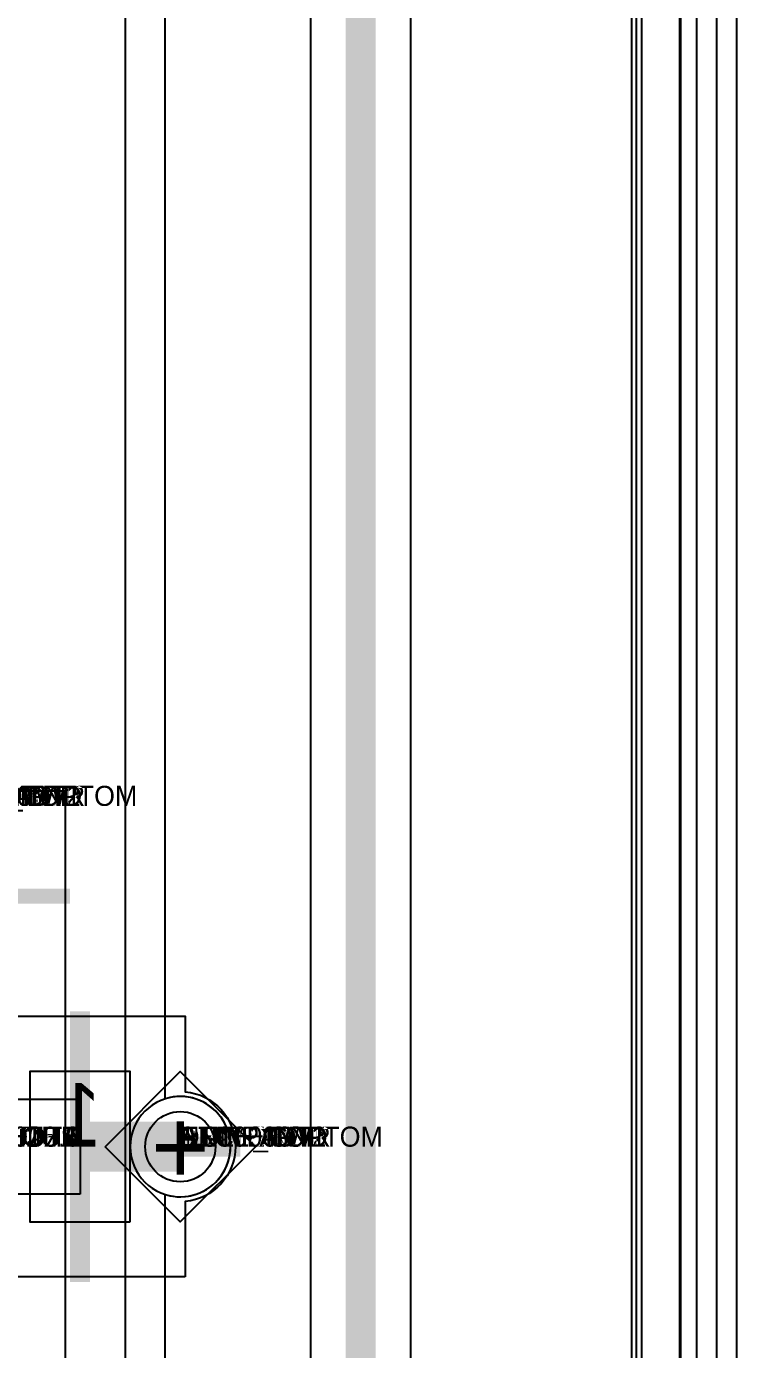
# Model space of a CAD drawing. Extents: x 0 to 323, y 0 to 320.
# Drawn here: x 184.43 to 191.51, y 173.33 to 186.53 of the extents above; entities that cross this region are included whole.
import ezdxf
from ezdxf.enums import TextEntityAlignment as Align

# ---------------------------------------------------------------- set-up
doc = ezdxf.new("R2010")
doc.units = 0
doc.header["$MEASUREMENT"] = 0
doc.layers.get('0').update_dxf_attribs({"linetype": 'CONTINUOUS'})
for name, color, linetype in [('BOARD_GEOMETRY_OUTLINE', 1, 'CONTINUOUS'), ('CDN_FIGURES', 7, 'CONTINUOUS'), ('ETCH_BOTTOM', 7, 'CONTINUOUS'), ('ETCH_GND', 3, 'CONTINUOUS'), ('ETCH_INT1', 4, 'CONTINUOUS'), ('ETCH_INT2', 5, 'CONTINUOUS'), ('ETCH_PWR', 6, 'CONTINUOUS'), ('ETCH_TOP', 2, 'CONTINUOUS'), ('MANUFACTURING_NCLEGEND-1-6', 8, 'CONTINUOUS'), ('PACKAGE_GEOMETRY_ASSEMBLY_TOP', 11, 'CONTINUOUS'), ('PACKAGE_GEOMETRY_PIN_NUMBER', 9, 'CONTINUOUS'), ('PACKAGE_KEEPIN_ALL', 12, 'CONTINUOUS')]:
    doc.layers.add(name, color=color, linetype=linetype)

# ---------------------------------------------------------------- blocks, each defined once
blk = doc.blocks.new('PAD_INFO')
for tag in ['SHAPE_TYPE', 'PAD_HEIGHT', 'PAD_LAYER', 'PAD_TYPE', 'PAD_WIDTH']:
    blk.add_attdef(tag, (0, 0), '', height=0.2)
at = {"flags": 2}
blk.add_attdef('CDN_TYPE', (0, 0), '', height=0.2, dxfattribs=at)
blk = doc.blocks.new('DRILL_INFO')
at = {"flags": 2}
blk.add_attdef('CDN_TYPE', (0, 0), '', height=0.2, dxfattribs=at)
for tag in ['FSHAPE', 'FCHAR', 'DRILL_HEIGHT', 'DIAMETER', 'PLATED', 'DRILL_WIDTH']:
    blk.add_attdef(tag, (0, 0), '', height=0.2)
blk = doc.blocks.new('VIA0700X0300')
at = {"layer": 'ETCH_BOTTOM'}
blk.add_circle((0, 0), 0.35, dxfattribs=at)
at = {"layer": 'ETCH_GND'}
blk.add_circle((0, 0), 0.35, dxfattribs=at)
at = {"layer": 'ETCH_INT1'}
blk.add_circle((0, 0), 0.35, dxfattribs=at)
at = {"layer": 'ETCH_INT2'}
blk.add_circle((0, 0), 0.35, dxfattribs=at)
at = {"layer": 'ETCH_PWR'}
blk.add_circle((0, 0), 0.35, dxfattribs=at)
at = {"layer": 'ETCH_TOP'}
blk.add_circle((0, 0), 0.35, dxfattribs=at)
ref = blk.add_blockref('PAD_INFO', (0, 0))
ref.add_attrib('PAD_LAYER', 'ETCH_TOP', (0, 0), dxfattribs={"height": 0.2})
ref.add_attrib('SHAPE_TYPE', 'NULL', (0, 0), dxfattribs={"height": 0.2})
ref.add_attrib('PAD_TYPE', 'ANTIPAD', (0, 0), dxfattribs={"height": 0.2})
ref.add_attrib('PAD_WIDTH', '0.000000', (0, 0), dxfattribs={"height": 0.2})
ref.add_attrib('PAD_HEIGHT', '0.000000', (0, 0), dxfattribs={"height": 0.2})
ref = blk.add_blockref('PAD_INFO', (0, 0))
ref.add_attrib('PAD_LAYER', 'ETCH_GND', (0, 0), dxfattribs={"height": 0.2})
ref.add_attrib('SHAPE_TYPE', 'NULL', (0, 0), dxfattribs={"height": 0.2})
ref.add_attrib('PAD_TYPE', 'ANTIPAD', (0, 0), dxfattribs={"height": 0.2})
ref.add_attrib('PAD_WIDTH', '0.000000', (0, 0), dxfattribs={"height": 0.2})
ref.add_attrib('PAD_HEIGHT', '0.000000', (0, 0), dxfattribs={"height": 0.2})
ref = blk.add_blockref('PAD_INFO', (0, 0))
ref.add_attrib('PAD_LAYER', 'ETCH_INT1', (0, 0), dxfattribs={"height": 0.2})
ref.add_attrib('SHAPE_TYPE', 'NULL', (0, 0), dxfattribs={"height": 0.2})
ref.add_attrib('PAD_TYPE', 'ANTIPAD', (0, 0), dxfattribs={"height": 0.2})
ref.add_attrib('PAD_WIDTH', '0.000000', (0, 0), dxfattribs={"height": 0.2})
ref.add_attrib('PAD_HEIGHT', '0.000000', (0, 0), dxfattribs={"height": 0.2})
ref = blk.add_blockref('PAD_INFO', (0, 0))
ref.add_attrib('PAD_LAYER', 'ETCH_INT2', (0, 0), dxfattribs={"height": 0.2})
ref.add_attrib('SHAPE_TYPE', 'NULL', (0, 0), dxfattribs={"height": 0.2})
ref.add_attrib('PAD_TYPE', 'ANTIPAD', (0, 0), dxfattribs={"height": 0.2})
ref.add_attrib('PAD_WIDTH', '0.000000', (0, 0), dxfattribs={"height": 0.2})
ref.add_attrib('PAD_HEIGHT', '0.000000', (0, 0), dxfattribs={"height": 0.2})
ref = blk.add_blockref('PAD_INFO', (0, 0))
ref.add_attrib('PAD_LAYER', 'ETCH_PWR', (0, 0), dxfattribs={"height": 0.2})
ref.add_attrib('SHAPE_TYPE', 'NULL', (0, 0), dxfattribs={"height": 0.2})
ref.add_attrib('PAD_TYPE', 'ANTIPAD', (0, 0), dxfattribs={"height": 0.2})
ref.add_attrib('PAD_WIDTH', '0.000000', (0, 0), dxfattribs={"height": 0.2})
ref.add_attrib('PAD_HEIGHT', '0.000000', (0, 0), dxfattribs={"height": 0.2})
ref = blk.add_blockref('PAD_INFO', (0, 0))
ref.add_attrib('PAD_LAYER', 'ETCH_BOTTOM', (0, 0), dxfattribs={"height": 0.2})
ref.add_attrib('SHAPE_TYPE', 'NULL', (0, 0), dxfattribs={"height": 0.2})
ref.add_attrib('PAD_TYPE', 'ANTIPAD', (0, 0), dxfattribs={"height": 0.2})
ref.add_attrib('PAD_WIDTH', '0.000000', (0, 0), dxfattribs={"height": 0.2})
ref.add_attrib('PAD_HEIGHT', '0.000000', (0, 0), dxfattribs={"height": 0.2})
ref = blk.add_blockref('PAD_INFO', (0, 0))
ref.add_attrib('PAD_LAYER', 'ETCH_TOP', (0, 0), dxfattribs={"height": 0.2})
ref.add_attrib('SHAPE_TYPE', 'NULL', (0, 0), dxfattribs={"height": 0.2})
ref.add_attrib('PAD_TYPE', 'THERMAL', (0, 0), dxfattribs={"height": 0.2})
ref.add_attrib('PAD_WIDTH', '0.000000', (0, 0), dxfattribs={"height": 0.2})
ref.add_attrib('PAD_HEIGHT', '0.000000', (0, 0), dxfattribs={"height": 0.2})
ref = blk.add_blockref('PAD_INFO', (0, 0))
ref.add_attrib('PAD_LAYER', 'ETCH_GND', (0, 0), dxfattribs={"height": 0.2})
ref.add_attrib('SHAPE_TYPE', 'NULL', (0, 0), dxfattribs={"height": 0.2})
ref.add_attrib('PAD_TYPE', 'THERMAL', (0, 0), dxfattribs={"height": 0.2})
ref.add_attrib('PAD_WIDTH', '0.000000', (0, 0), dxfattribs={"height": 0.2})
ref.add_attrib('PAD_HEIGHT', '0.000000', (0, 0), dxfattribs={"height": 0.2})
ref = blk.add_blockref('PAD_INFO', (0, 0))
ref.add_attrib('PAD_LAYER', 'ETCH_INT1', (0, 0), dxfattribs={"height": 0.2})
ref.add_attrib('SHAPE_TYPE', 'NULL', (0, 0), dxfattribs={"height": 0.2})
ref.add_attrib('PAD_TYPE', 'THERMAL', (0, 0), dxfattribs={"height": 0.2})
ref.add_attrib('PAD_WIDTH', '0.000000', (0, 0), dxfattribs={"height": 0.2})
ref.add_attrib('PAD_HEIGHT', '0.000000', (0, 0), dxfattribs={"height": 0.2})
ref = blk.add_blockref('PAD_INFO', (0, 0))
ref.add_attrib('PAD_LAYER', 'ETCH_INT2', (0, 0), dxfattribs={"height": 0.2})
ref.add_attrib('SHAPE_TYPE', 'NULL', (0, 0), dxfattribs={"height": 0.2})
ref.add_attrib('PAD_TYPE', 'THERMAL', (0, 0), dxfattribs={"height": 0.2})
ref.add_attrib('PAD_WIDTH', '0.000000', (0, 0), dxfattribs={"height": 0.2})
ref.add_attrib('PAD_HEIGHT', '0.000000', (0, 0), dxfattribs={"height": 0.2})
ref = blk.add_blockref('PAD_INFO', (0, 0))
ref.add_attrib('PAD_LAYER', 'ETCH_PWR', (0, 0), dxfattribs={"height": 0.2})
ref.add_attrib('SHAPE_TYPE', 'NULL', (0, 0), dxfattribs={"height": 0.2})
ref.add_attrib('PAD_TYPE', 'THERMAL', (0, 0), dxfattribs={"height": 0.2})
ref.add_attrib('PAD_WIDTH', '0.000000', (0, 0), dxfattribs={"height": 0.2})
ref.add_attrib('PAD_HEIGHT', '0.000000', (0, 0), dxfattribs={"height": 0.2})
ref = blk.add_blockref('PAD_INFO', (0, 0))
ref.add_attrib('PAD_LAYER', 'ETCH_BOTTOM', (0, 0), dxfattribs={"height": 0.2})
ref.add_attrib('SHAPE_TYPE', 'NULL', (0, 0), dxfattribs={"height": 0.2})
ref.add_attrib('PAD_TYPE', 'THERMAL', (0, 0), dxfattribs={"height": 0.2})
ref.add_attrib('PAD_WIDTH', '0.000000', (0, 0), dxfattribs={"height": 0.2})
ref.add_attrib('PAD_HEIGHT', '0.000000', (0, 0), dxfattribs={"height": 0.2})
ref = blk.add_blockref('PAD_INFO', (0, 0))
ref.add_attrib('PAD_LAYER', 'ETCH_TOP', (0, 0), dxfattribs={"height": 0.2})
ref.add_attrib('SHAPE_TYPE', 'CIRCLE', (0, 0), dxfattribs={"height": 0.2})
ref.add_attrib('PAD_TYPE', 'REGULAR', (0, 0), dxfattribs={"height": 0.2})
ref.add_attrib('PAD_WIDTH', '0.700000', (0, 0), dxfattribs={"height": 0.2})
ref.add_attrib('PAD_HEIGHT', '0.700000', (0, 0), dxfattribs={"height": 0.2})
ref = blk.add_blockref('PAD_INFO', (0, 0))
ref.add_attrib('PAD_LAYER', 'ETCH_GND', (0, 0), dxfattribs={"height": 0.2})
ref.add_attrib('SHAPE_TYPE', 'CIRCLE', (0, 0), dxfattribs={"height": 0.2})
ref.add_attrib('PAD_TYPE', 'REGULAR', (0, 0), dxfattribs={"height": 0.2})
ref.add_attrib('PAD_WIDTH', '0.700000', (0, 0), dxfattribs={"height": 0.2})
ref.add_attrib('PAD_HEIGHT', '0.700000', (0, 0), dxfattribs={"height": 0.2})
ref = blk.add_blockref('PAD_INFO', (0, 0))
ref.add_attrib('PAD_LAYER', 'ETCH_INT1', (0, 0), dxfattribs={"height": 0.2})
ref.add_attrib('SHAPE_TYPE', 'CIRCLE', (0, 0), dxfattribs={"height": 0.2})
ref.add_attrib('PAD_TYPE', 'REGULAR', (0, 0), dxfattribs={"height": 0.2})
ref.add_attrib('PAD_WIDTH', '0.700000', (0, 0), dxfattribs={"height": 0.2})
ref.add_attrib('PAD_HEIGHT', '0.700000', (0, 0), dxfattribs={"height": 0.2})
ref = blk.add_blockref('PAD_INFO', (0, 0))
ref.add_attrib('PAD_LAYER', 'ETCH_INT2', (0, 0), dxfattribs={"height": 0.2})
ref.add_attrib('SHAPE_TYPE', 'CIRCLE', (0, 0), dxfattribs={"height": 0.2})
ref.add_attrib('PAD_TYPE', 'REGULAR', (0, 0), dxfattribs={"height": 0.2})
ref.add_attrib('PAD_WIDTH', '0.700000', (0, 0), dxfattribs={"height": 0.2})
ref.add_attrib('PAD_HEIGHT', '0.700000', (0, 0), dxfattribs={"height": 0.2})
ref = blk.add_blockref('PAD_INFO', (0, 0))
ref.add_attrib('PAD_LAYER', 'ETCH_PWR', (0, 0), dxfattribs={"height": 0.2})
ref.add_attrib('SHAPE_TYPE', 'CIRCLE', (0, 0), dxfattribs={"height": 0.2})
ref.add_attrib('PAD_TYPE', 'REGULAR', (0, 0), dxfattribs={"height": 0.2})
ref.add_attrib('PAD_WIDTH', '0.700000', (0, 0), dxfattribs={"height": 0.2})
ref.add_attrib('PAD_HEIGHT', '0.700000', (0, 0), dxfattribs={"height": 0.2})
ref = blk.add_blockref('PAD_INFO', (0, 0))
ref.add_attrib('PAD_LAYER', 'ETCH_BOTTOM', (0, 0), dxfattribs={"height": 0.2})
ref.add_attrib('SHAPE_TYPE', 'CIRCLE', (0, 0), dxfattribs={"height": 0.2})
ref.add_attrib('PAD_TYPE', 'REGULAR', (0, 0), dxfattribs={"height": 0.2})
ref.add_attrib('PAD_WIDTH', '0.700000', (0, 0), dxfattribs={"height": 0.2})
ref.add_attrib('PAD_HEIGHT', '0.700000', (0, 0), dxfattribs={"height": 0.2})
ref = blk.add_blockref('DRILL_INFO', (0, 0))
ref.add_attrib('DIAMETER', '0.300000', (0, 0), dxfattribs={"height": 0.2})
ref.add_attrib('PLATED', 'PLATED', (0, 0), dxfattribs={"height": 0.2})
ref.add_attrib('FSHAPE', 'DIAMOND', (0, 0), dxfattribs={"height": 0.2})
ref.add_attrib('FCHAR', '+', (0, 0), dxfattribs={"height": 0.2})
ref.add_attrib('DRILL_WIDTH', '1.500000', (0, 0), dxfattribs={"height": 0.2})
ref.add_attrib('DRILL_HEIGHT', '1.500000', (0, 0), dxfattribs={"height": 0.2})
for tag in ['CDN_TYPE', 'PIN']:
    blk.add_attdef(tag, (0, 0), '', height=0.2)
at = {"flags": 2}
for tag in ['PSTKNAME', 'BBV']:
    blk.add_attdef(tag, (0, 0), '', height=0.2, dxfattribs=at)
blk = doc.blocks.new('FIGURE_DIAMOND')
at = {"layer": 'CDN_FIGURES'}
blk.add_lwpolyline([(-0.5, 0), (0, 0.5), (0.5, 0), (0, -0.5)], close=True, dxfattribs=at)
blk = doc.blocks.new('RC1000X1500TS')
at = {"layer": 'ETCH_TOP'}
blk.add_lwpolyline([(-0.5, -0.75), (-0.5, 0.75), (0.5, 0.75), (0.5, -0.75)], close=True, dxfattribs=at)
ref = blk.add_blockref('PAD_INFO', (0, 0))
ref.add_attrib('PAD_LAYER', 'ETCH_TOP', (0, 0), dxfattribs={"height": 0.2})
ref.add_attrib('SHAPE_TYPE', 'NULL', (0, 0), dxfattribs={"height": 0.2})
ref.add_attrib('PAD_TYPE', 'ANTIPAD', (0, 0), dxfattribs={"height": 0.2})
ref.add_attrib('PAD_WIDTH', '0.000000', (0, 0), dxfattribs={"height": 0.2})
ref.add_attrib('PAD_HEIGHT', '0.000000', (0, 0), dxfattribs={"height": 0.2})
ref = blk.add_blockref('PAD_INFO', (0, 0))
ref.add_attrib('PAD_LAYER', 'ETCH_GND', (0, 0), dxfattribs={"height": 0.2})
ref.add_attrib('SHAPE_TYPE', 'NULL', (0, 0), dxfattribs={"height": 0.2})
ref.add_attrib('PAD_TYPE', 'ANTIPAD', (0, 0), dxfattribs={"height": 0.2})
ref.add_attrib('PAD_WIDTH', '0.000000', (0, 0), dxfattribs={"height": 0.2})
ref.add_attrib('PAD_HEIGHT', '0.000000', (0, 0), dxfattribs={"height": 0.2})
ref = blk.add_blockref('PAD_INFO', (0, 0))
ref.add_attrib('PAD_LAYER', 'ETCH_INT1', (0, 0), dxfattribs={"height": 0.2})
ref.add_attrib('SHAPE_TYPE', 'NULL', (0, 0), dxfattribs={"height": 0.2})
ref.add_attrib('PAD_TYPE', 'ANTIPAD', (0, 0), dxfattribs={"height": 0.2})
ref.add_attrib('PAD_WIDTH', '0.000000', (0, 0), dxfattribs={"height": 0.2})
ref.add_attrib('PAD_HEIGHT', '0.000000', (0, 0), dxfattribs={"height": 0.2})
ref = blk.add_blockref('PAD_INFO', (0, 0))
ref.add_attrib('PAD_LAYER', 'ETCH_INT2', (0, 0), dxfattribs={"height": 0.2})
ref.add_attrib('SHAPE_TYPE', 'NULL', (0, 0), dxfattribs={"height": 0.2})
ref.add_attrib('PAD_TYPE', 'ANTIPAD', (0, 0), dxfattribs={"height": 0.2})
ref.add_attrib('PAD_WIDTH', '0.000000', (0, 0), dxfattribs={"height": 0.2})
ref.add_attrib('PAD_HEIGHT', '0.000000', (0, 0), dxfattribs={"height": 0.2})
ref = blk.add_blockref('PAD_INFO', (0, 0))
ref.add_attrib('PAD_LAYER', 'ETCH_PWR', (0, 0), dxfattribs={"height": 0.2})
ref.add_attrib('SHAPE_TYPE', 'NULL', (0, 0), dxfattribs={"height": 0.2})
ref.add_attrib('PAD_TYPE', 'ANTIPAD', (0, 0), dxfattribs={"height": 0.2})
ref.add_attrib('PAD_WIDTH', '0.000000', (0, 0), dxfattribs={"height": 0.2})
ref.add_attrib('PAD_HEIGHT', '0.000000', (0, 0), dxfattribs={"height": 0.2})
ref = blk.add_blockref('PAD_INFO', (0, 0))
ref.add_attrib('PAD_LAYER', 'ETCH_BOTTOM', (0, 0), dxfattribs={"height": 0.2})
ref.add_attrib('SHAPE_TYPE', 'NULL', (0, 0), dxfattribs={"height": 0.2})
ref.add_attrib('PAD_TYPE', 'ANTIPAD', (0, 0), dxfattribs={"height": 0.2})
ref.add_attrib('PAD_WIDTH', '0.000000', (0, 0), dxfattribs={"height": 0.2})
ref.add_attrib('PAD_HEIGHT', '0.000000', (0, 0), dxfattribs={"height": 0.2})
ref = blk.add_blockref('PAD_INFO', (0, 0))
ref.add_attrib('PAD_LAYER', 'ETCH_TOP', (0, 0), dxfattribs={"height": 0.2})
ref.add_attrib('SHAPE_TYPE', 'NULL', (0, 0), dxfattribs={"height": 0.2})
ref.add_attrib('PAD_TYPE', 'THERMAL', (0, 0), dxfattribs={"height": 0.2})
ref.add_attrib('PAD_WIDTH', '0.000000', (0, 0), dxfattribs={"height": 0.2})
ref.add_attrib('PAD_HEIGHT', '0.000000', (0, 0), dxfattribs={"height": 0.2})
ref = blk.add_blockref('PAD_INFO', (0, 0))
ref.add_attrib('PAD_LAYER', 'ETCH_GND', (0, 0), dxfattribs={"height": 0.2})
ref.add_attrib('SHAPE_TYPE', 'NULL', (0, 0), dxfattribs={"height": 0.2})
ref.add_attrib('PAD_TYPE', 'THERMAL', (0, 0), dxfattribs={"height": 0.2})
ref.add_attrib('PAD_WIDTH', '0.000000', (0, 0), dxfattribs={"height": 0.2})
ref.add_attrib('PAD_HEIGHT', '0.000000', (0, 0), dxfattribs={"height": 0.2})
ref = blk.add_blockref('PAD_INFO', (0, 0))
ref.add_attrib('PAD_LAYER', 'ETCH_INT1', (0, 0), dxfattribs={"height": 0.2})
ref.add_attrib('SHAPE_TYPE', 'NULL', (0, 0), dxfattribs={"height": 0.2})
ref.add_attrib('PAD_TYPE', 'THERMAL', (0, 0), dxfattribs={"height": 0.2})
ref.add_attrib('PAD_WIDTH', '0.000000', (0, 0), dxfattribs={"height": 0.2})
ref.add_attrib('PAD_HEIGHT', '0.000000', (0, 0), dxfattribs={"height": 0.2})
ref = blk.add_blockref('PAD_INFO', (0, 0))
ref.add_attrib('PAD_LAYER', 'ETCH_INT2', (0, 0), dxfattribs={"height": 0.2})
ref.add_attrib('SHAPE_TYPE', 'NULL', (0, 0), dxfattribs={"height": 0.2})
ref.add_attrib('PAD_TYPE', 'THERMAL', (0, 0), dxfattribs={"height": 0.2})
ref.add_attrib('PAD_WIDTH', '0.000000', (0, 0), dxfattribs={"height": 0.2})
ref.add_attrib('PAD_HEIGHT', '0.000000', (0, 0), dxfattribs={"height": 0.2})
ref = blk.add_blockref('PAD_INFO', (0, 0))
ref.add_attrib('PAD_LAYER', 'ETCH_PWR', (0, 0), dxfattribs={"height": 0.2})
ref.add_attrib('SHAPE_TYPE', 'NULL', (0, 0), dxfattribs={"height": 0.2})
ref.add_attrib('PAD_TYPE', 'THERMAL', (0, 0), dxfattribs={"height": 0.2})
ref.add_attrib('PAD_WIDTH', '0.000000', (0, 0), dxfattribs={"height": 0.2})
ref.add_attrib('PAD_HEIGHT', '0.000000', (0, 0), dxfattribs={"height": 0.2})
ref = blk.add_blockref('PAD_INFO', (0, 0))
ref.add_attrib('PAD_LAYER', 'ETCH_BOTTOM', (0, 0), dxfattribs={"height": 0.2})
ref.add_attrib('SHAPE_TYPE', 'NULL', (0, 0), dxfattribs={"height": 0.2})
ref.add_attrib('PAD_TYPE', 'THERMAL', (0, 0), dxfattribs={"height": 0.2})
ref.add_attrib('PAD_WIDTH', '0.000000', (0, 0), dxfattribs={"height": 0.2})
ref.add_attrib('PAD_HEIGHT', '0.000000', (0, 0), dxfattribs={"height": 0.2})
ref = blk.add_blockref('PAD_INFO', (0, 0))
ref.add_attrib('PAD_LAYER', 'ETCH_GND', (0, 0), dxfattribs={"height": 0.2})
ref.add_attrib('SHAPE_TYPE', 'NULL', (0, 0), dxfattribs={"height": 0.2})
ref.add_attrib('PAD_TYPE', 'REGULAR', (0, 0), dxfattribs={"height": 0.2})
ref.add_attrib('PAD_WIDTH', '0.000000', (0, 0), dxfattribs={"height": 0.2})
ref.add_attrib('PAD_HEIGHT', '0.000000', (0, 0), dxfattribs={"height": 0.2})
ref = blk.add_blockref('PAD_INFO', (0, 0))
ref.add_attrib('PAD_LAYER', 'ETCH_INT1', (0, 0), dxfattribs={"height": 0.2})
ref.add_attrib('SHAPE_TYPE', 'NULL', (0, 0), dxfattribs={"height": 0.2})
ref.add_attrib('PAD_TYPE', 'REGULAR', (0, 0), dxfattribs={"height": 0.2})
ref.add_attrib('PAD_WIDTH', '0.000000', (0, 0), dxfattribs={"height": 0.2})
ref.add_attrib('PAD_HEIGHT', '0.000000', (0, 0), dxfattribs={"height": 0.2})
ref = blk.add_blockref('PAD_INFO', (0, 0))
ref.add_attrib('PAD_LAYER', 'ETCH_INT2', (0, 0), dxfattribs={"height": 0.2})
ref.add_attrib('SHAPE_TYPE', 'NULL', (0, 0), dxfattribs={"height": 0.2})
ref.add_attrib('PAD_TYPE', 'REGULAR', (0, 0), dxfattribs={"height": 0.2})
ref.add_attrib('PAD_WIDTH', '0.000000', (0, 0), dxfattribs={"height": 0.2})
ref.add_attrib('PAD_HEIGHT', '0.000000', (0, 0), dxfattribs={"height": 0.2})
ref = blk.add_blockref('PAD_INFO', (0, 0))
ref.add_attrib('PAD_LAYER', 'ETCH_PWR', (0, 0), dxfattribs={"height": 0.2})
ref.add_attrib('SHAPE_TYPE', 'NULL', (0, 0), dxfattribs={"height": 0.2})
ref.add_attrib('PAD_TYPE', 'REGULAR', (0, 0), dxfattribs={"height": 0.2})
ref.add_attrib('PAD_WIDTH', '0.000000', (0, 0), dxfattribs={"height": 0.2})
ref.add_attrib('PAD_HEIGHT', '0.000000', (0, 0), dxfattribs={"height": 0.2})
ref = blk.add_blockref('PAD_INFO', (0, 0))
ref.add_attrib('PAD_LAYER', 'ETCH_BOTTOM', (0, 0), dxfattribs={"height": 0.2})
ref.add_attrib('SHAPE_TYPE', 'NULL', (0, 0), dxfattribs={"height": 0.2})
ref.add_attrib('PAD_TYPE', 'REGULAR', (0, 0), dxfattribs={"height": 0.2})
ref.add_attrib('PAD_WIDTH', '0.000000', (0, 0), dxfattribs={"height": 0.2})
ref.add_attrib('PAD_HEIGHT', '0.000000', (0, 0), dxfattribs={"height": 0.2})
ref = blk.add_blockref('DRILL_INFO', (0, 0))
ref.add_attrib('DIAMETER', '0.000000', (0, 0), dxfattribs={"height": 0.2})
ref.add_attrib('PLATED', 'PLATED', (0, 0), dxfattribs={"height": 0.2})
ref.add_attrib('FSHAPE', 'NULL', (0, 0), dxfattribs={"height": 0.2})
ref.add_attrib('DRILL_WIDTH', '0.000000', (0, 0), dxfattribs={"height": 0.2})
ref.add_attrib('DRILL_HEIGHT', '0.000000', (0, 0), dxfattribs={"height": 0.2})
ref = blk.add_blockref('PAD_INFO', (0, 0))
ref.add_attrib('PAD_LAYER', 'ETCH_TOP', (0, 0), dxfattribs={"height": 0.2})
ref.add_attrib('SHAPE_TYPE', 'RECTANGLE', (0, 0), dxfattribs={"height": 0.2})
ref.add_attrib('PAD_TYPE', 'REGULAR', (0, 0), dxfattribs={"height": 0.2})
ref.add_attrib('PAD_WIDTH', '1.000000', (0, 0), dxfattribs={"height": 0.2})
ref.add_attrib('PAD_HEIGHT', '1.500000', (0, 0), dxfattribs={"height": 0.2})
for tag in ['CDN_TYPE', 'PIN']:
    blk.add_attdef(tag, (0, 0), '', height=0.2)
at = {"flags": 2}
for tag in ['PSTKNAME', 'BBV']:
    blk.add_attdef(tag, (0, 0), '', height=0.2, dxfattribs=at)
blk = doc.blocks.new('F56')
at = {"layer": 'PACKAGE_GEOMETRY_ASSEMBLY_TOP'}
blk.add_lwpolyline([(0, -0.475), (1.75, -0.475), (1.75, 0.475), (0, 0.475)], close=True, dxfattribs=at)
at = {"layer": 'ETCH_TOP'}
ref = blk.add_blockref('RC1000X1500TS', (0, 0), dxfattribs=at)
ref.add_attrib('CDN_TYPE', 'PIN', (0, 0), dxfattribs={"height": 0.2})
ref.add_attrib('PIN', '1', (0, 0), dxfattribs={"height": 0.2})
ref = blk.add_blockref('RC1000X1500TS', (1.75, 0), dxfattribs=at)
ref.add_attrib('CDN_TYPE', 'PIN', (0, 0), dxfattribs={"height": 0.2})
ref.add_attrib('PIN', '2', (0, 0), dxfattribs={"height": 0.2})
at = {"flags": 2}
for tag in ['SYMBOL_TYPE', 'CDN_TYPE', 'REFDES']:
    blk.add_attdef(tag, (0, 0), '', height=0.2, dxfattribs=at)

msp = doc.modelspace()

# ---------------------------------------------------------------- linework, layer by layer
at = {"layer": 'BOARD_GEOMETRY_OUTLINE'}
msp.add_lwpolyline([(1.513, 154.805), (1.513, 272.805), (191.513, 272.805), (191.513, 154.805)], close=True, dxfattribs=at)
at = {"layer": 'ETCH_BOTTOM'}
msp.add_lwpolyline([(2.453, 155.555), (2.453, 271.875), (190.943, 271.875), (190.943, 155.555), (176.033, 155.555), (176.033, 158.165), (150.373, 158.165), (150.373, 155.555)], close=True, dxfattribs=at)
for points in [[(184.963, 175.355, 0.2, 0.2, 0), (184.963, 176.706, 0.2, 0.2, 0)], [(184.963, 175.355, 0.5, 0.5, 0), (185.963, 175.355, 0.5, 0.5, 0)], [(184.963, 174.005, 0.2, 0.2, 0), (184.963, 175.355, 0.2, 0.2, 0)], [(185.963, 175.355, 0.2, 0.2, 0), (186.563, 175.355, 0.2, 0.2, 0)]]:
    msp.add_lwpolyline(points, format="xyseb", dxfattribs=at)
msp.add_lwpolyline([(186.013, 174.055), (182.163, 174.055), (182.163, 174.745), (182.153, 174.745, -1), (182.153, 175.946), (182.163, 175.946), (182.163, 176.656), (186.013, 176.656), (186.013, 175.903, -0.912717), (186.013, 174.808)], format="xyb", close=True, dxfattribs=at)
at = {"layer": 'ETCH_GND'}
msp.add_lwpolyline([(150.123, 155.155), (2.013, 155.155), (2.013, 272.255), (191.113, 272.255), (191.113, 155.155), (176.083, 155.155), (176.083, 158.385), (150.123, 158.385)], close=True, dxfattribs=at)
at = {"layer": 'ETCH_INT1'}
msp.add_lwpolyline([(190.563, 272.305), (190.563, 155.505), (176.083, 155.505), (176.083, 158.385), (169.75, 158.385), (178.366, 167.002, 1), (177.659, 167.709), (168.335, 158.385), (159.74, 158.385), (148.613, 169.513)], format="xyb", dxfattribs=at)
msp.add_lwpolyline([(186.463, 175.355, 1), (185.463, 175.355, 1)], format="xyb", close=True, dxfattribs=at)
at = {"layer": 'ETCH_INT2'}
for points in [[(191.313, 226.805), (191.313, 155.405), (190.913, 155.005), (176.143, 155.005), (176.143, 157.578), (188.263, 169.698), (188.263, 187.263)], [(187.263, 186.848), (187.263, 170.113), (175.665, 158.515)]]:
    msp.add_lwpolyline(points, dxfattribs=at)
msp.add_lwpolyline([(176.563, 195.655, 0.3, 0.3, 0), (178.263, 193.955, 0.3, 0.3, 0), (180.863, 193.955, 0.3, 0.3, 0), (187.763, 187.055, 0.3, 0.3, 0), (187.763, 169.905, 0.3, 0.3, 0), (175.023, 157.165, 0.3, 0.3, 0), (150.803, 157.165, 0.3, 0.3, 0), (150.183, 156.545, 0.3, 0.3, 0), (150.183, 156.305, 0.3, 0.3, 0), (14.669, 156.305, 0.3, 0.3, 0), (11.213, 159.761, 0.3, 0.3, 0), (11.213, 167.605, 0.3, 0.3, 0), (10.813, 168.005, 0.3, 0.3, 0), (10.813, 197.205, 0.3, 0.3, 0), (13.013, 199.405, 0.3, 0.3, 0), (14.723, 199.405, 0.3, 0.3, 0), (15.983, 198.145, 0.3, 0.3, 0), (16.013, 198.145, 0.3, 0.3, 0)], format="xyseb", dxfattribs=at)
msp.add_lwpolyline([(186.463, 175.355, 1), (185.463, 175.355, 1)], format="xyb", close=True, dxfattribs=at)
at = {"layer": 'ETCH_PWR'}
for points in [[(25.813, 272.205), (188.763, 272.205), (190.463, 270.505), (190.463, 157.755), (188.613, 155.905), (175.993, 155.905), (175.993, 158.255), (155.663, 158.255), (150.013, 163.905), (150.013, 178.955), (150.913, 179.855), (150.913, 198.855), (149.013, 200.755), (148.213, 200.755, 2.998401), (147.612, 200.755), (129.32, 200.755, 2.379876), (128.605, 200.755), (92.04, 200.755, 1.362659)], [(125.913, 204.955), (139.063, 204.955), (141.163, 207.055), (143.513, 207.055), (144.163, 206.405), (144.163, 205.355), (144.563, 204.955), (144.613, 205.005), (148.313, 205.005), (153.313, 200.005), (153.313, 168.255), (155.613, 165.955), (155.663, 166.005), (180.063, 166.005), (185.813, 171.755), (185.813, 174.878, 1.362659), (185.813, 175.833), (185.813, 260.455)]]:
    msp.add_lwpolyline(points, format="xyb", dxfattribs=at)
msp.add_lwpolyline([(185.413, 259.355), (185.413, 171.805), (179.863, 166.255), (157.913, 166.255)], dxfattribs=at)
at = {"layer": 'ETCH_TOP'}
msp.add_lwpolyline([(1.963, 155.275), (1.963, 272.195), (190.953, 272.195), (190.953, 155.275), (176.083, 155.275), (176.083, 158.445), (150.243, 158.445), (150.243, 155.275)], close=True, dxfattribs=at)
for points, format in [([(178.863, 171.855), (178.863, 174.858, -0.904373), (178.863, 175.853), (178.863, 177.566), (181.224, 177.566), (181.338, 177.68, -0.432568), (182.213, 177.653), (182.213, 178.906), (184.813, 178.906), (184.813, 171.455)], "xyb"), ([(183.513, 177.855, 0.15, 0.15, 0), (184.863, 177.855, 0.15, 0.15, 0)], "xyseb")]:
    msp.add_lwpolyline(points, format=format, dxfattribs=at)
at = {"layer": 'PACKAGE_KEEPIN_ALL'}
msp.add_lwpolyline([(3.013, 271.805), (3.013, 156.305), (190.513, 156.305), (190.513, 271.805)], close=True, dxfattribs=at)

# ---------------------------------------------------------------- block references
at = {"xscale": -1}
msp.add_blockref('F56', (184.963, 175.355), dxfattribs=at)
at = {"layer": 'ETCH_TOP'}
for p in [(183.513, 178.755), (185.963, 175.355)]:
    msp.add_blockref('VIA0700X0300', p, dxfattribs=at)
at = {"layer": 'MANUFACTURING_NCLEGEND-1-6', "xscale": 1.5, "yscale": 1.5}
msp.add_blockref('FIGURE_DIAMOND', (185.963, 175.355), dxfattribs=at)

# ---------------------------------------------------------------- texts
at = {"layer": 'MANUFACTURING_NCLEGEND-1-6'}
msp.add_text('+', height=0.75, dxfattribs=at).set_placement((185.963, 175.355), align=Align.MIDDLE_CENTER)
at = {"layer": 'PACKAGE_GEOMETRY_PIN_NUMBER', "text_generation_flag": 2, "width": 0.88}
msp.add_text('1', height=0.635, dxfattribs=at).set_placement((184.963, 175.355), align=Align.CENTER)

doc.saveas('drawing.dxf')
